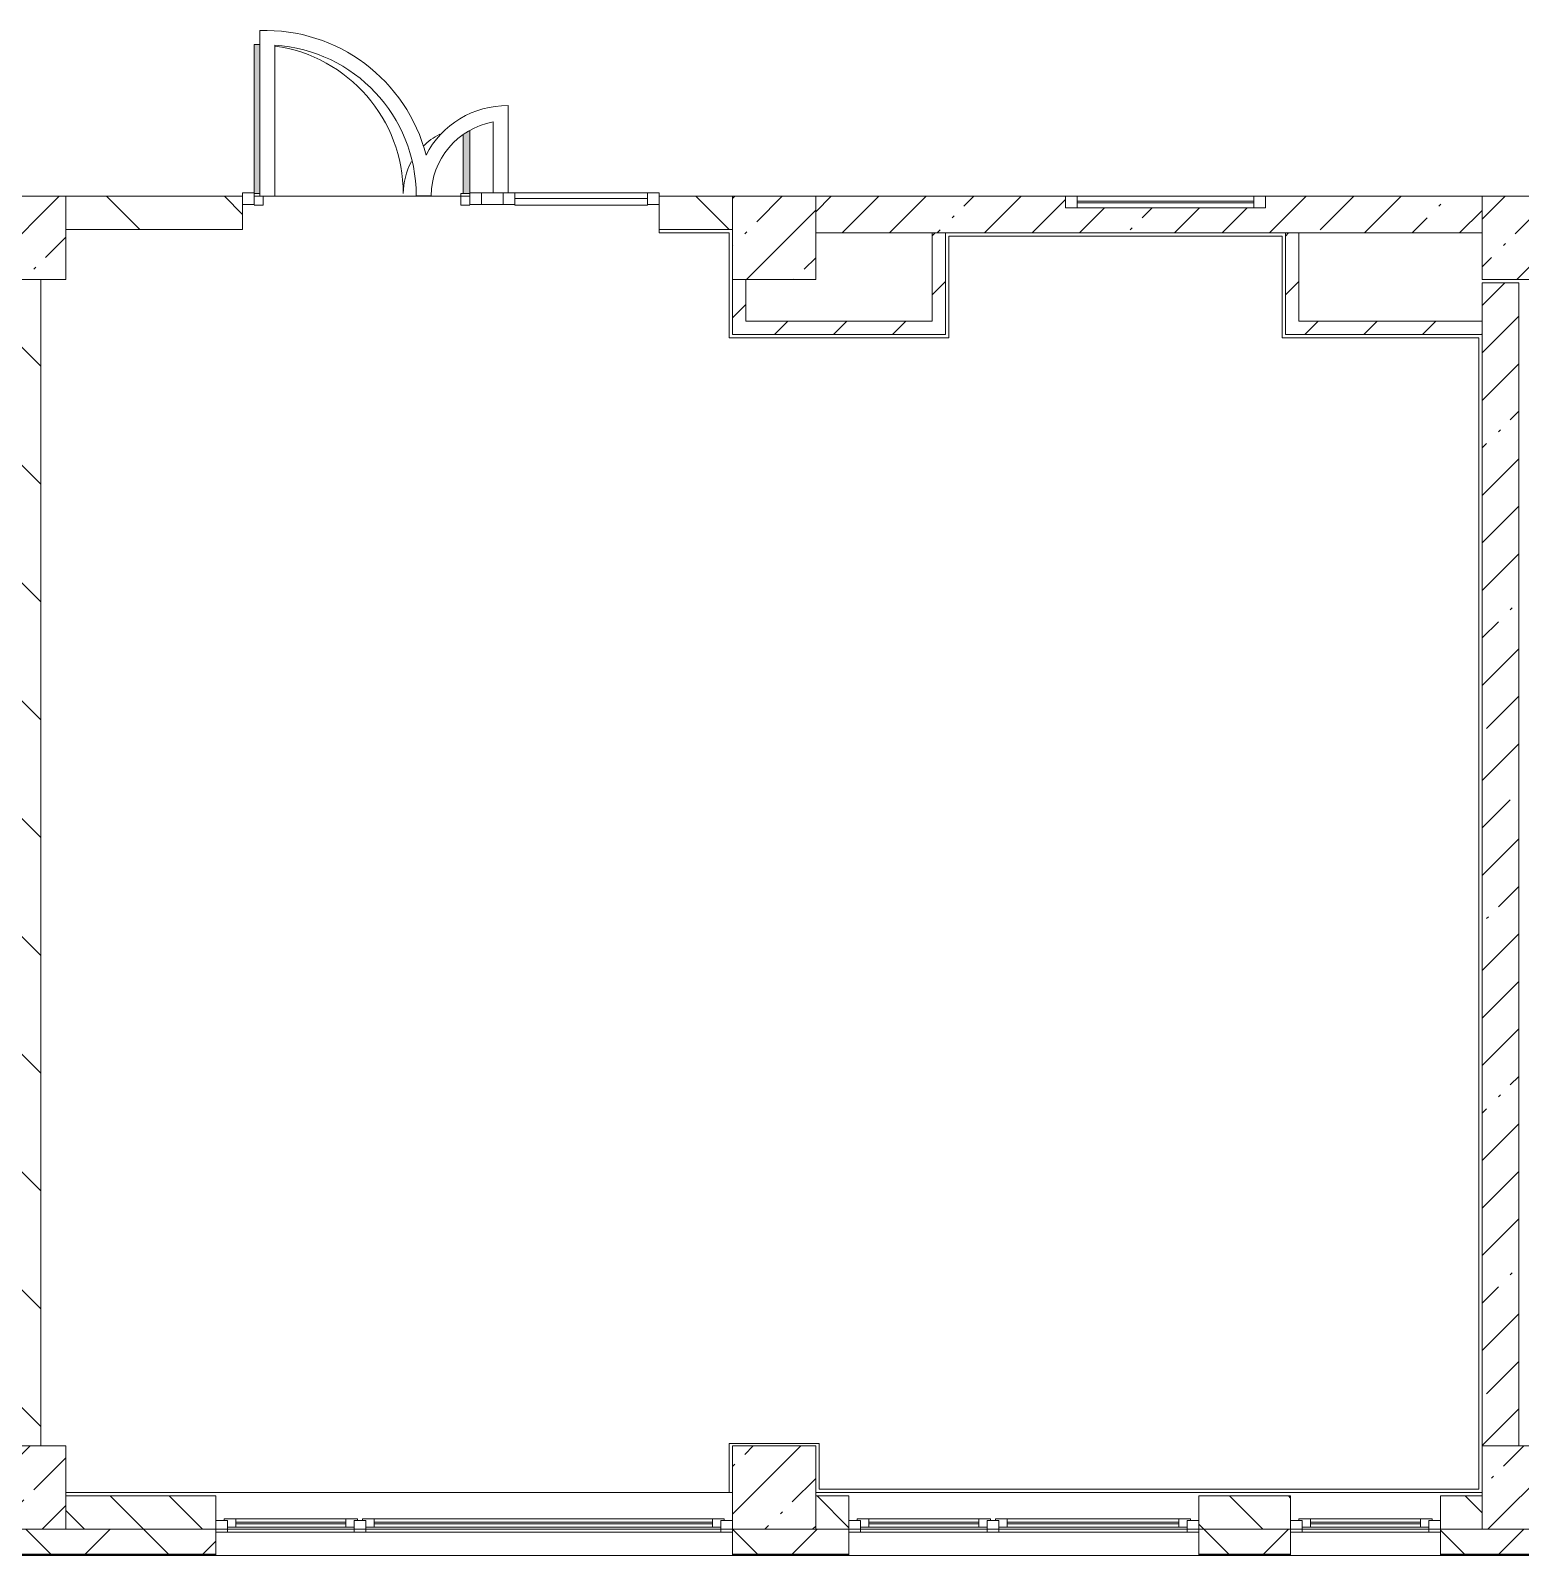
# Model space of a CAD drawing. Header units: millimetres. Extents: x -5426 to 189269, y -8553 to 29000.
# Drawn here: x 118957 to 127899, y -258 to 8895 of the extents above; entities that cross this region are included whole.
import ezdxf

# ---------------------------------------------------------------- set-up
doc = ezdxf.new("R2010")
doc.units = ezdxf.units.MM
for name, color, linetype, lineweight, true_color in [('A-DETL-GENF-5', 7, 'Continuous', 5, 0xaaaaaa), ('A-DOOR-2', 7, 'Continuous', 5, 0xaaaaaa), ('A-DOOR-3', 7, 'Continuous', 5, 0xe2e2e2), ('A-FLOR-2', 7, 'Continuous', 5, 0xaaaaaa)]:
    doc.layers.add(name, color=color, linetype=linetype, lineweight=lineweight, true_color=true_color)
for name, color, linetype, lineweight in [('A-GLAZ-2', 7, 'Continuous', 5), ('A-GLAZ-CURT-2', 7, 'Continuous', 5), ('A-GLAZ-CWMG-2', 7, 'Continuous', 5), ('A-WALL', 7, 'Continuous', 9), ('A-WALL-5', 7, 'Continuous', 5), ('I-WALL-20', 7, 'Continuous', 5), ('S-COLS-2', 7, 'Continuous', 5)]:
    doc.layers.add(name, color=color, linetype=linetype, lineweight=lineweight)
pattern_1 = [(45, (62258.82366103918, 0), (-285.1231318439457, 285.1231318439457), []), (45, (62543.94666103918, 0), (-285.1231318439457, 285.1231318439457), [504.031, -100.806, 16.764, -84.042])]
pattern_2 = [(135, (62258.82366103918, 0), (-353.5533905932738, -353.5533905932737), [])]
pattern_3 = [(45, (62258.82366103918, 0), (-176.7766952966369, 176.7766952966369), [])]

# ---------------------------------------------------------------- blocks, each defined once
blk = doc.blocks.new('BSC_Колонна _Прямоугольная - 500х500-V66-3_4_1_птичка')
at = {"layer": 'S-COLS-2'}
h = blk.add_hatch(dxfattribs=at)
h.set_pattern_fill('FP_49', color=256, style=0, pattern_type=2)
h.set_pattern_definition([(45, (-61160, -7650), (-285.1231318439457, 285.1231318439457), []), (45, (-60874.877, -7650), (-285.1231318439457, 285.1231318439457), [504.031, -100.806, 16.764, -84.042])])
h.paths.add_polyline_path([(-249.9999999999258, -250.0000000000125), (250.0000000000645, -249.9999999999778), (250.0000000000645, 250.0000000000125), (-249.9999999999258, 250.0000000000125)])
for p, q in [((250.0000000000001, 250), (-250.0000000000001, 249.9999999999993)), ((-250.0000000000001, 249.9999999999993), (-249.9999999999954, -249.9999999999999)), ((249.9999999999998, -249.999999999992), (250.0000000000001, 250)), ((-249.9999999999954, -249.9999999999999), (249.9999999999998, -249.999999999992))]:
    blk.add_line(p, q, dxfattribs=at)
blk = doc.blocks.new('BSC_Колонна _Прямоугольная - 500х500-V73-3_4_1_птичка')
at = {"layer": 'S-COLS-2'}
h = blk.add_hatch(dxfattribs=at)
h.set_pattern_fill('FP_56', color=256, style=0, pattern_type=2)
h.set_pattern_definition([(45, (-61160, -150), (-285.1231318439457, 285.1231318439457), []), (45, (-60874.877, -150), (-285.1231318439457, 285.1231318439457), [504.031, -100.806, 16.764, -84.042])])
h.paths.add_polyline_path([(-249.9999999999258, -250.0000000000125), (250.0000000000645, -249.9999999999778), (250.0000000000645, 250.0000000000125), (-249.9999999999258, 250.0000000000125)])
for p, q in [((250.0000000000001, 250), (-250.0000000000001, 249.9999999999993)), ((-250.0000000000001, 249.9999999999993), (-249.9999999999954, -249.9999999999999)), ((249.9999999999998, -249.999999999992), (250.0000000000001, 250)), ((-249.9999999999954, -249.9999999999999), (249.9999999999998, -249.999999999992))]:
    blk.add_line(p, q, dxfattribs=at)
blk = doc.blocks.new('BSC_Колонна _Прямоугольная - 500х500-V74-3_4_1_птичка')
at = {"layer": 'S-COLS-2'}
h = blk.add_hatch(dxfattribs=at)
h.set_pattern_fill('FP_57', color=256, style=0, pattern_type=2)
h.set_pattern_definition([(45, (-65660, -150), (-285.1231318439457, 285.1231318439457), []), (45, (-65374.877, -150), (-285.1231318439457, 285.1231318439457), [504.031, -100.806, 16.764, -84.042])])
h.paths.add_polyline_path([(-249.9999999999258, -250.0000000000125), (250.0000000000645, -249.9999999999778), (250.0000000000645, 250.0000000000125), (-249.9999999999258, 250.0000000000125)])
for p, q in [((250.0000000000001, 250), (-250.0000000000001, 249.9999999999993)), ((-250.0000000000001, 249.9999999999993), (-249.9999999999954, -249.9999999999999)), ((249.9999999999998, -249.999999999992), (250.0000000000001, 250)), ((-249.9999999999954, -249.9999999999999), (249.9999999999998, -249.999999999992))]:
    blk.add_line(p, q, dxfattribs=at)
blk = doc.blocks.new('BSC_Колонна _Прямоугольная - 500х500-V77-3_4_1_птичка')
at = {"layer": 'S-COLS-2'}
h = blk.add_hatch(dxfattribs=at)
h.set_pattern_fill('FP_60', color=256, style=0, pattern_type=2)
h.set_pattern_definition([(45, (-65660, -7650), (-285.1231318439457, 285.1231318439457), []), (45, (-65374.877, -7650), (-285.1231318439457, 285.1231318439457), [504.031, -100.806, 16.764, -84.042])])
h.paths.add_polyline_path([(-249.9999999998912, -249.9999999999778), (250.0000000000991, -249.9999999999432), (250.0000000000991, 22.00000000002965), (220.0000000000886, 22.00000000002965), (220.0000000000886, 30.00000000002783), (250.0000000000991, 30.00000000002783), (250.0000000000991, 250.0000000000471), (-249.9999999998912, 250.0000000000471), (-249.9999999998912, 30.00000000002783)])
for p, q in [((219.9999999999848, 249.9999999999999), (-250.0000000000001, 249.9999999999993)), ((-250.0000000000001, 249.9999999999993), (-249.9999999999954, -249.9999999999999)), ((249.9999999999998, -249.999999999992), (249.9999999999999, 21.99999999998095)), ((-249.9999999999954, -249.9999999999999), (249.9999999999998, -249.999999999992))]:
    blk.add_line(p, q, dxfattribs=at)
blk = doc.blocks.new('BSC_Колонна _Прямоугольная - 500х500-V85-3_4_1_птичка')
at = {"layer": 'S-COLS-2'}
h = blk.add_hatch(dxfattribs=at)
h.set_pattern_fill('FP_75', color=256, style=0, pattern_type=2)
h.set_pattern_definition([(45, (-56660, -150), (-285.1231318439457, 285.1231318439457), []), (45, (-56374.877, -150), (-285.1231318439457, 285.1231318439457), [504.031, -100.806, 16.764, -84.042])])
h.paths.add_polyline_path([(-249.9999999999085, -249.9999999999778), (250.0000000000818, -249.9999999999085), (250.0000000000818, 250.0000000000471), (-249.9999999999085, 250.0000000000471), (-249.9999999999085, 80.48647143909265)])
for p, q in [((250.0000000000001, 250), (-250.0000000000001, 249.9999999999993)), ((-250.0000000000001, 249.9999999999993), (-249.9999999999954, -249.9999999999999)), ((249.9999999999998, -249.999999999992), (250.0000000000001, 250)), ((-249.9999999999954, -249.9999999999999), (249.9999999999998, -249.999999999992))]:
    blk.add_line(p, q, dxfattribs=at)
blk = doc.blocks.new('BSC_Колонна _Прямоугольная - 500х500-V86-3_4_1_птичка')
at = {"layer": 'S-COLS-2'}
h = blk.add_hatch(dxfattribs=at)
h.set_pattern_fill('FP_76', color=256, style=0, pattern_type=2)
h.set_pattern_definition([(45, (-56660, -7650), (-285.1231318439457, 285.1231318439457), []), (45, (-56374.877, -7650), (-285.1231318439457, 285.1231318439457), [504.031, -100.806, 16.764, -84.042])])
h.paths.add_polyline_path([(-249.9999999999085, -249.9999999999778), (250.0000000000818, -249.9999999999085), (250.0000000000818, 250.0000000000818), (-249.9999999999085, 250.0000000000818)])
for p, q in [((250.0000000000001, 250), (-250.0000000000001, 249.9999999999993)), ((-250.0000000000001, 249.9999999999993), (-249.9999999999954, -249.9999999999999)), ((249.9999999999998, -249.999999999992), (250.0000000000001, 250)), ((-249.9999999999954, -249.9999999999999), (249.9999999999998, -249.999999999992))]:
    blk.add_line(p, q, dxfattribs=at)
blk = doc.blocks.new('120_Окно_СКБ_2Ст - 120_Окно_СКБ_2Ст 3100х2500 _мал_створка слева_ 2-22446355-3_4_1_птичка')
at = {"layer": 'A-GLAZ-2'}
for p, q in [((-1550.000000000005, -126.9999999999662), (-1550.000000000005, -56.99999999995605)), ((-1550.000000000005, -56.99999999995605), (-1479.999999999972, -56.99999999995618)), ((1549.999999999991, -56.99999999996092), (-1550.000000000006, -56.99999999995591)), ((-1479.999999999972, -56.99999999995618), (-1479.999999999972, -126.9999999999663)), ((650.0000000000198, -86.99999999997189), (-1479.999999999978, -86.99999999996503)), ((-1479.999999999978, -86.99999999996503), (-1479.999999999979, -126.9999999999675)), ((-1429.999999999976, -136.9999999999591), (-1429.999999999973, -86.9999999999651)), ((600.0000000000285, -136.9999999999746), (600.0000000000284, -86.99999999997173)), ((650.0000000000249, -126.9999999999697), (650.0000000000249, -56.99999999995956)), ((650.0000000000249, -56.99999999995956), (720.0000000000246, -56.9999999999597)), ((650.0000000000196, -126.9999999999744), (650.0000000000198, -86.99999999997189)), ((720.0000000000246, -56.9999999999597), (720.0000000000246, -126.9999999999698)), ((1480.000000000027, -86.99999999997233), (720.000000000027, -86.9999999999699)), ((720.000000000027, -86.9999999999699), (720.0000000000267, -126.9999999999724)), ((770.0000000000308, -136.9999999999731), (770.0000000000314, -86.99999999997003)), ((1430.000000000035, -136.9999999999752), (1430.000000000035, -86.99999999997216)), ((1480.00000000004, -126.9999999999711), (1480.00000000004, -56.99999999996092)), ((1480.00000000004, -56.99999999996092), (1549.999999999991, -56.99999999996106)), ((1480.000000000026, -126.9999999999748), (1480.000000000027, -86.99999999997233)), ((1549.999999999991, -56.99999999996106), (1549.999999999991, -126.9999999999712)), ((-1479.999999999972, -126.9999999999663), (-1550.000000000005, -126.9999999999662)), ((-1549.999963410358, -126.999999999966), (-1499.999999999982, -126.9999999999661)), ((-1479.999999999979, -126.9999999999675), (-1499.999999999976, -126.9999999999675)), ((-1499.999999999976, -126.9999999999675), (-1499.999999999976, -136.999999999968)), ((-1499.999999999976, -136.999999999968), (670.0000000000283, -136.999999999975)), ((670.0000000000284, -136.9999999999753), (-1499.999999999976, -136.9999999999579)), ((-1429.999999999974, -106.9999999999631), (600.0000000000288, -106.9999999999696)), ((600.0000000000288, -116.9999999999696), (-1429.999999999975, -116.999999999963)), ((720.0000000000246, -126.9999999999698), (650.0000000000249, -126.9999999999697)), ((670.0000000000283, -126.9999999999745), (650.0000000000196, -126.9999999999744)), ((670.0000000000307, -126.9999999999696), (700.0000000000241, -126.9999999999697)), ((670.0000000000283, -136.999999999975), (670.0000000000283, -126.9999999999745)), ((720.0000000000267, -126.9999999999724), (700.0000000000305, -126.9999999999723)), ((700.0000000000305, -126.9999999999723), (700.0000000000305, -136.9999999999729)), ((700.0000000000305, -136.9999999999729), (1500.000000000035, -136.9999999999754)), ((1500.000000000035, -136.9999999999754), (700.0000000000304, -136.9999999999729)), ((770.0000000000313, -106.9999999999679), (1430.000000000035, -106.99999999997)), ((1430.000000000035, -116.9999999999699), (770.0000000000313, -116.9999999999678)), ((1549.999999999991, -126.9999999999712), (1480.00000000004, -126.9999999999711)), ((1500.000000000035, -126.9999999999749), (1480.000000000026, -126.9999999999748)), ((1500.000000000031, -126.9999999999709), (1549.999999999991, -126.999999999971)), ((1500.000000000035, -136.9999999999754), (1500.000000000035, -126.9999999999749))]:
    blk.add_line(p, q, dxfattribs=at)
blk = doc.blocks.new('120_Окно_СКБ_1Ст - 120_Окно_СКБ_1Ст 900х2500_h_-V92-3_4_1_птичка')
at = {"layer": 'A-GLAZ-2'}
for p, q in [((-450.0000000000072, -126.9999999999679), (-450.0000000000072, -56.9999999999578)), ((-450.0000000000072, -56.9999999999578), (-379.9999999999655, -56.99999999995794)), ((449.999999999992, -56.99999999995914), (-450.0000000000076, -56.99999999995769)), ((-379.9999999999655, -56.99999999995794), (-379.9999999999655, -126.9999999999681)), ((379.999999999989, -86.99999999996878), (-380.0000000000107, -86.99999999996635)), ((-380.0000000000107, -86.99999999996635), (-380.0000000000108, -126.9999999999688)), ((-330.0000000000068, -136.9999999999696), (-330.0000000000063, -86.9999999999665)), ((329.9999999999974, -136.9999999999717), (329.9999999999976, -86.99999999996864)), ((380.000000000048, -126.9999999999693), (380.000000000048, -56.99999999995916)), ((380.000000000048, -56.99999999995916), (449.9999999999924, -56.99999999995929)), ((379.9999999999889, -126.9999999999713), (379.999999999989, -86.99999999996878)), ((449.9999999999924, -56.99999999995929), (449.9999999999924, -126.9999999999694)), ((-379.9999999999655, -126.9999999999681), (-450.0000000000072, -126.9999999999679)), ((-450.0000000000076, -126.9999999999679), (-400.000000000004, -126.999999999968)), ((-380.0000000000108, -126.9999999999688), (-400.000000000007, -126.9999999999688)), ((-400.000000000007, -126.9999999999688), (-400.000000000007, -136.9999999999693)), ((-400.000000000007, -136.9999999999693), (399.999999999997, -136.9999999999719)), ((399.999999999997, -136.9999999999719), (-400.000000000007, -136.9999999999693)), ((-330.0000000000065, -106.9999999999643), (329.9999999999974, -106.9999999999664)), ((329.9999999999974, -116.9999999999664), (-330.0000000000065, -116.9999999999643)), ((449.9999999999924, -126.9999999999694), (380.000000000048, -126.9999999999693)), ((399.999999999997, -126.9999999999714), (379.9999999999889, -126.9999999999713)), ((400.0000000000097, -126.9999999999692), (449.999999999992, -126.9999999999693)), ((399.999999999997, -136.9999999999719), (399.999999999997, -126.9999999999714))]:
    blk.add_line(p, q, dxfattribs=at)
blk = doc.blocks.new('120_Окно_СКБ_2Ст - 120_Окно_СКБ_2Ст 2100х2400 _мал створка справа_-V93-3_4_1_птичка')
at = {"layer": 'A-GLAZ-2'}
for p, q in [((-1050.000000000006, -126.999999999967), (-1050.000000000006, -56.99999999995686)), ((-1050.000000000006, -56.99999999995686), (-979.999999999972, -56.99999999995699)), ((1049.999999999991, -56.9999999999601), (-1050.000000000006, -56.99999999995672)), ((-979.999999999972, -56.99999999995699), (-979.999999999972, -126.9999999999671)), ((150.0000000000198, -86.99999999996864), (-979.9999999999795, -86.999999999965)), ((-979.9999999999795, -86.999999999965), (-979.9999999999797, -126.9999999999675)), ((-929.9999999999758, -136.9999999999682), (-929.9999999999752, -86.99999999996517)), ((100.0000000000283, -136.9999999999715), (100.0000000000284, -86.99999999996848)), ((150.0000000000245, -126.999999999969), (150.0000000000245, -56.99999999995882)), ((150.0000000000245, -56.99999999995882), (220.0000000000244, -56.99999999995889)), ((150.0000000000196, -126.9999999999712), (150.0000000000198, -86.99999999996864)), ((220.0000000000244, -56.99999999995889), (220.0000000000244, -126.999999999969)), ((980.0000000000263, -86.99999999997071), (220.0000000000266, -86.99999999996828)), ((220.0000000000266, -86.99999999996828), (220.0000000000265, -126.9999999999708)), ((270.0000000000305, -136.9999999999715), (270.000000000031, -86.99999999996842)), ((930.0000000000348, -136.9999999999736), (930.0000000000349, -86.99999999997056)), ((980.0000000000405, -126.9999999999702), (980.0000000000405, -56.9999999999601)), ((980.0000000000405, -56.9999999999601), (1049.999999999992, -56.99999999996024)), ((980.0000000000261, -126.9999999999732), (980.0000000000263, -86.99999999997071)), ((1049.999999999992, -56.99999999996024), (1049.999999999992, -126.9999999999704)), ((-979.999999999972, -126.9999999999671), (-1050.000000000006, -126.999999999967)), ((-1050.000000000006, -126.9999999999668), (-999.9999999999818, -126.9999999999669)), ((-979.9999999999797, -126.9999999999675), (-999.9999999999761, -126.9999999999674)), ((-999.9999999999761, -126.9999999999674), (-999.9999999999762, -136.9999999999679)), ((-999.9999999999761, -136.9999999999679), (170.0000000000281, -136.9999999999717)), ((170.0000000000281, -136.9999999999718), (-999.9999999999761, -136.999999999968)), ((-929.9999999999753, -106.999999999963), (100.0000000000284, -106.9999999999663)), ((100.0000000000283, -116.9999999999663), (-929.9999999999757, -116.9999999999629)), ((220.0000000000244, -126.999999999969), (150.0000000000245, -126.999999999969)), ((170.0000000000281, -126.9999999999712), (150.0000000000196, -126.9999999999712)), ((170.0000000000112, -126.9999999999688), (197.8826545295292, -126.9999999999688)), ((170.0000000000281, -136.9999999999717), (170.0000000000281, -126.9999999999712)), ((220.0000000000265, -126.9999999999708), (200.0000000000303, -126.9999999999707)), ((200.0000000000303, -126.9999999999707), (200.0000000000302, -136.9999999999712)), ((200.0000000000302, -136.9999999999712), (1000.000000000034, -136.9999999999738)), ((1000.000000000034, -136.9999999999738), (200.0000000000302, -136.9999999999712)), ((270.0000000000308, -106.9999999999662), (930.0000000000348, -106.9999999999684)), ((930.0000000000348, -116.9999999999683), (270.0000000000308, -116.9999999999662)), ((1049.999999999992, -126.9999999999704), (980.0000000000405, -126.9999999999702)), ((1000.000000000034, -126.9999999999733), (980.0000000000261, -126.9999999999732)), ((1000.000000000031, -126.9999999999701), (1049.999999999991, -126.9999999999702)), ((1000.000000000034, -136.9999999999738), (1000.000000000034, -126.9999999999733))]:
    blk.add_line(p, q, dxfattribs=at)
blk = doc.blocks.new('Прямоугольный импост - 50 x 70 мм-V201-3_4_1_птичка')
at = {"layer": 'A-GLAZ-CWMG-2'}
for p, q in [((-70.0000000000014, 34.99999999999962), (0, 34.99999999999962)), ((-70.0000000000014, -34.99999999999962), (-70.0000000000014, 34.99999999999962)), ((0, 34.99999999999962), (0, -34.99999999999962)), ((0, -34.99999999999962), (-70.0000000000014, -34.99999999999962))]:
    blk.add_line(p, q, dxfattribs=at)
blk = doc.blocks.new('Дверь_Витражная_остекление_ - ДВН_ДАО_Главный вход_1200 в свету-V210-3_4_1_птичка')
at = {"layer": 'A-DOOR-3'}
for points in [[(-647.4999999999308, 30.00000000002783), (-613.4883955159928, 35.00000000007867), (-613.4883955160102, 925.000000000015), (-647.499999999948, 921.0285123780754), (-647.4999999999308, 35.00000000007867)], [(607.5000000000612, 30.00000000002783), (647.5000000000521, 35.00000000004402), (647.5000000000347, 409.7514896865595), (607.5000000000438, 377.6535876247062), (607.5000000000612, 35.00000000004402)]]:
    blk.add_hatch(color=256, dxfattribs=at).paths.add_polyline_path(points)
at = {"layer": 'A-DETL-GENF-5'}
for p, q in [((-613.4883955160574, 924.9999999999727), (-647.4999999999917, 924.9999999999728)), ((-647.4999999999917, 924.9999999999728), (-647.4999999999932, 35.0000000000493)), ((607.4999999999853, 384.3286466732119), (607.499999999986, 29.99999999999379)), ((647.499999999986, 35.00000000000707), (647.4999999999853, 409.75148968656)), ((-647.4999999999932, 29.99999999999403), (-613.4883955160589, 29.99999999999397)), ((-613.488395516057, 29.99999999999399), (-647.499999999993, 29.99999999999397)), ((-592.499999999993, -40.000000000006), (-592.499999999993, 14.27663262148896)), ((592.499999999986, -40.00000000000602), (592.499999999986, 29.99999999999399)), ((592.499999999986, 29.99999999999398), (647.499999999986, 29.99999999999398)), ((607.499999999986, 29.99999999999376), (647.499999999986, 29.99999999999384)), ((-647.499999999993, -40.00000000000602), (-592.4999999999928, -40.000000000006)), ((647.499999999986, -40.00000000000602), (592.499999999986, -40.00000000000602))]:
    blk.add_line(p, q, dxfattribs=at)
at = {"layer": 'A-DOOR-2'}
for p, q in [((-647.4999999999898, 924.9999999999732), (-647.499999999993, 35.00000000004943)), ((647.4999999999848, 409.7514896865604), (647.499999999986, 35.00000000000713))]:
    blk.add_line(p, q, dxfattribs=at)
for centre, radius, start, end in [((-647.4999999999931, 29.99999999999402), 894.9999999999797, 87.78642507887226, 89.99999999999984), ((-647.4999999999931, 29.99999999999402), 894.9999999999791, 359.9999999999996, 81.92896125367552), ((647.4999999999861, 29.99999999999401), 400.0000000000005, 116.9008614703719, 134.5716358946997), ((647.4999999999861, 29.99999999999401), 400.0000000000003, 151.2391021069046, 179.9999999999997)]:
    blk.add_arc(centre, radius, start, end, dxfattribs=at)
blk = doc.blocks.new('Системная панель - Стемалит - 40мм-V203-3_4_1_птичка')
at = {"layer": 'A-GLAZ-CURT-2'}
for p, q in [((65.00000000000254, 34.99999999999962), (-65.00000000000254, 34.99999999999962)), ((-65.00000000000254, 34.99999999999962), (-65.00000000000254, -34.99999999999962)), ((65.00000000000254, -34.99999999999962), (65.00000000000254, 34.99999999999962)), ((-65.00000000000254, -34.99999999999962), (65.00000000000254, -34.99999999999962))]:
    blk.add_line(p, q, dxfattribs=at)
blk = doc.blocks.new('Прямоугольный импост - 50 x 70 мм-V204-3_4_1_птичка')
at = {"layer": 'A-GLAZ-CWMG-2'}
for p, q in [((-35.0000000000007, 34.99999999999962), (35.0000000000007, 34.99999999999962)), ((-35.0000000000007, -34.99999999999962), (-35.0000000000007, 34.99999999999962)), ((35.0000000000007, 34.99999999999962), (35.0000000000007, -34.99999999999962)), ((35.0000000000007, -34.99999999999962), (-35.0000000000007, -34.99999999999962))]:
    blk.add_line(p, q, dxfattribs=at)
blk = doc.blocks.new('Прямоугольный импост - 50 x 70 мм-V205-3_4_1_птичка')
at = {"layer": 'A-GLAZ-CWMG-2'}
for p, q in [((0, 34.99999999999962), (-70.0000000000014, 34.99999999999962)), ((-70.0000000000014, 34.99999999999962), (-70.0000000000014, -34.99999999999962)), ((0, -34.99999999999962), (0, 34.99999999999962)), ((-70.0000000000014, -34.99999999999962), (0, -34.99999999999962))]:
    blk.add_line(p, q, dxfattribs=at)
blk = doc.blocks.new('Системная панель - Стекло - 40мм-V211-3_4_1_птичка')
at = {"layer": 'A-GLAZ-CURT-2'}
h = blk.add_hatch(dxfattribs=at)
h.set_pattern_fill('FP_151', color=256, style=0, pattern_type=2)
h.set_pattern_definition([(45, (-60502.5, -7385.723000000001), (-1414.213562373095, 1414.213562373095), [1000, -3000]), (45, (-61502.5, -7885.723000000001), (-1414.213562373095, 1414.213562373095), [3000, -1000]), (45, (-59502.5, -8385.723), (-1414.213562373095, 1414.213562373095), [1000, -3000])])
h.paths.add_polyline_path([(397.5000000000742, -39.99999999995625), (397.5000000000742, 6.930349627509713e-11), (-397.4999999999183, 3.465174813754857e-11), (-397.4999999999183, -39.99999999995625), (-336.9946598313539, -39.99999999995625)])
for p, q in [((397.5000000000049, 0), (-397.5000000000049, 0)), ((-397.5000000000049, 0), (-397.5000000000049, -39.99999999999957)), ((397.5000000000049, -39.99999999999957), (397.5000000000049, 0)), ((-397.5000000000049, -39.99999999999957), (397.5000000000049, -39.99999999999957))]:
    blk.add_line(p, q, dxfattribs=at)
blk = doc.blocks.new('Прямоугольный импост - 50 x 70 мм-V207-3_4_1_птичка')
at = {"layer": 'A-GLAZ-CWMG-2'}
for p, q in [((-35.0000000000007, 34.99999999999962), (35.0000000000007, 34.99999999999962)), ((-35.0000000000007, -34.99999999999962), (-35.0000000000007, 34.99999999999962)), ((35.0000000000007, 34.99999999999962), (35.0000000000007, -34.99999999999962)), ((35.0000000000007, -34.99999999999962), (-35.0000000000007, -34.99999999999962))]:
    blk.add_line(p, q, dxfattribs=at)
blk = doc.blocks.new('Прямоугольный импост - 50 x 70 мм-V208-3_4_1_птичка')
at = {"layer": 'A-GLAZ-CWMG-2'}
blk.add_line((42059.99998117722, 7920.00000533465), (41264.99998117721, 7920.000005334658), dxfattribs=at)
blk = doc.blocks.new('120_Окно_СКБ_1Ст - 120_Окно_СКБ_1Ст 400х1200 EI30-V214-3_4_1_птичка')
at = {"layer": 'A-GLAZ-2'}
for p, q in [((-600.0000000000073, 40.00000000095767), (-600.0000000000073, 110.0000000009678)), ((-600.0000000000073, 110.0000000009678), (-529.9999999999654, 110.0000000009677)), ((599.9999999999919, 110.000000000966), (-600.0000000000076, 110.0000000009679)), ((-529.9999999999654, 110.0000000009677), (-529.9999999999654, 40.00000000095757)), ((530.0000000000479, 40.00000000095588), (530.0000000000479, 110.000000000966)), ((530.0000000000479, 110.000000000966), (599.9999999999923, 110.0000000009659)), ((599.9999999999923, 110.0000000009659), (599.9999999999923, 40.00000000095577)), ((-529.9999999999654, 40.00000000095757), (-600.0000000000073, 40.00000000095767)), ((-600.0000000000076, 40.00000000095777), (599.9999999999919, 40.00000000095583)), ((529.9999999999892, 80.00000000095692), (-530.0000000000099, 80.00000000096034)), ((529.9999999999892, 70.00000000095696), (-530.0000000000099, 70.00000000096038)), ((599.9999999999923, 40.00000000095577), (530.0000000000479, 40.00000000095588))]:
    blk.add_line(p, q, dxfattribs=at)

msp = doc.modelspace()

# ---------------------------------------------------------------- hatches: boundary and pattern name
at = {"layer": 'A-WALL-5'}
h = msp.add_hatch(dxfattribs=at)
h.set_pattern_fill('FP_68', color=256, style=0, pattern_type=2)
h.set_pattern_definition([(135, (62258.82366103918, 0), (-176.7766952966369, -176.7766952966369), [])])
h.paths.add_polyline_path([(127517.5530661682, -100.0000000018138), (127668.8236422165, -100.0000000018138), (127668.8236422165, 99.99999999817537), (127418.8236430438, 99.99999999817537), (127418.8236430438, -100.0000000018138)])
h.paths.add_polyline_path([(117263.3089125657, -100.0000000018138), (117768.8236898678, -100.0000000018138), (117768.8236898678, 99.99999999821003), (117018.8236898678, 99.99999999821003), (117018.8236898678, -100.0000000018138)])
h.paths.add_polyline_path([(119168.8236422164, -100.0000000018138), (120068.8236788061, -100.0000000018138), (120068.8236788061, 99.99999999821003), (119168.8236422164, 99.99999999821003), (119168.8236422164, -52.16707153340922)])
h.paths.add_polyline_path([(126518.8236430438, -100.0000000018138), (126518.8236430438, 99.99999999817537), (125968.8236788061, 99.99999999821003), (125968.8236788061, -100.0000000018138)])
h.paths.add_polyline_path([(123668.8236422165, -100.0000000018138), (123868.8236788062, -100.0000000018138), (123868.8236788062, 99.99999999821003), (123668.8236422165, 99.99999999821003), (123668.8236422165, 42.85713240117602)])
h.paths.add_polyline_path([(106076.8607449992, -100.0000000017445), (106568.8236574304, -100.0000000017445), (106568.8236574304, 99.99999999824468), (105668.8236422164, 99.99999999824468), (105668.8236422164, -100.0000000017445)])
h.paths.add_polyline_path([(110418.8236764935, -100.0000000017445), (110418.8236764935, 99.99999999824468), (110168.823639548, 99.99999999824468), (110168.823639548, -100.0000000017445)])
h.paths.add_polyline_path([(113268.8236788062, -100.0000000017445), (113268.8236788063, 99.99999999821003), (112518.8236764935, 99.99999999824468), (112518.8236764935, -100.0000000017445)])
h.paths.add_polyline_path([(104918.8236422165, -100.0000000017445), (105168.8236422164, -100.0000000017445), (105168.8236422164, 99.99999999824468), (104918.8236422165, 99.99999999824468)])
h.paths.add_polyline_path([(114668.8236422164, -100.0000000017445), (114918.8236898678, -100.0000000017445), (114918.8236898678, 99.99999999821003), (114668.8236422164, 99.99999999821003), (114668.8236422164, 33.33332160776327)])
h.paths.add_polyline_path([(104018.8236422165, -100.0000000017445), (104018.8236422165, 99.99999999824468), (103398.8235525422, 99.99999999824468), (103398.8235525422, -100.0000000017099)])
h.paths.add_polyline_path([(100798.8235574061, -100.0000000017099), (100798.8235574061, 99.99999999824468), (100748.8236399038, 99.99999999824468), (100748.8236399038, -100.0000000017099)])
h = msp.add_hatch(dxfattribs=at)
h.set_pattern_fill('FP_70', color=256, style=0, pattern_type=2)
h.set_pattern_definition([(45, (62258.82366103918, 0), (-353.5533905932738, 353.5533905932738), []), (135, (62258.82366103918, 0), (-353.5533905932738, -353.5533905932737), [])])
h.paths.add_polyline_path([(132918.8236467238, -250.000000001849), (132918.8236467238, -100.0000000018485), (129318.8237127624, -100.0000000018485), (129318.8237127624, -250.0000000018144), (132178.5731359876, -250.000000001849)])
h.paths.add_polyline_path([(137958.8236540169, -250.000000001849), (137958.8236540169, -100.0000000018485), (133818.8236467238, -100.0000000018485), (133818.8236467238, -250.000000001849), (137771.7972197708, -250.000000001849)])
h.paths.add_polyline_path([(119168.8236422164, -250.0000000018144), (120068.8236788062, -250.0000000018144), (120068.8236788061, -100.0000000018138), (118885.9133059758, -100.0000000018138), (118885.9133059758, -250.0000000018144), (119127.7169404934, -250.0000000018144)])
h.paths.add_polyline_path([(123668.8236422165, -250.0000000018144), (123868.8236788061, -250.0000000018144), (123868.8236788062, -100.0000000018138), (123168.8236788061, -100.0000000018138), (123168.8236788061, -250.0000000018144)])
h.paths.add_polyline_path([(125968.8236788061, -250.0000000018144), (126518.8236430438, -250.0000000018144), (126518.8236430438, -100.0000000018138), (125968.8236788061, -100.0000000018138)])
h.paths.add_polyline_path([(128168.8237059425, -250.0000000018144), (128418.8237127624, -250.0000000018144), (128418.8237127624, -100.0000000018485), (127418.8236430438, -100.0000000018485), (127418.8236430438, -250.0000000018144), (127668.8237059425, -250.0000000018144)])
at = {"layer": 'I-WALL-20'}
h = msp.add_hatch(dxfattribs=at)
h.set_pattern_fill('FP_69', color=256, style=0, pattern_type=2)
h.set_pattern_definition(pattern_2)
h.paths.add_polyline_path([(122856.5329963489, 7700.000005334618), (123168.8236422165, 7700.000005334618), (123168.8236422165, 7900.000005334608), (122728.8236422164, 7900.000005334608), (122728.8236422164, 7700.000005334618)])
h.paths.add_polyline_path([(119168.8236422164, 7700.000005334618), (120228.8236422164, 7700.000005334618), (120228.8236422164, 7900.000005334608), (119168.8236422164, 7900.000005334608)])
h = msp.add_hatch(dxfattribs=at)
h.set_pattern_fill('FP_66', color=256, style=0, pattern_type=2)
h.set_pattern_definition(pattern_1)
h.paths.add_polyline_path([(124448.8236422165, 7680.000005334588), (127668.8236422165, 7680.000005334588), (127668.8236422165, 7900.000005334573), (126368.8236422165, 7900.000005334573), (126368.8236422165, 7830.000005335594), (125168.8236422165, 7830.000005335594), (125168.8236422165, 7900.000005334608), (123668.8236422165, 7900.000005334608), (123668.8236422165, 7680.000005334588), (124368.8236422165, 7680.000005334588)])
h = msp.add_hatch(dxfattribs=at)
h.set_pattern_fill('FP_71', color=256, style=0, pattern_type=2)
h.set_pattern_definition(pattern_3)
h.paths.add_polyline_path([(124448.8236422165, 7150.000005334605), (124448.8236422165, 7680.000005334588), (124368.8236422165, 7680.000005334588), (124368.8236422165, 7150.000005334605)])
h = msp.add_hatch(dxfattribs=at)
h.set_pattern_fill('FP_71', color=256, style=0, pattern_type=2)
h.set_pattern_definition(pattern_3)
h.paths.add_polyline_path([(126568.8236422165, 7070.000005334623), (126568.8236422165, 7680.000005334588), (126488.8236422165, 7680.000005334588), (126488.8236422165, 7070.000005334623)])
h = msp.add_hatch(dxfattribs=at)
h.set_pattern_fill('FP_69', color=256, style=0, pattern_type=2)
h.set_pattern_definition(pattern_2)
h.paths.add_polyline_path([(118819.5367623915, 399.9999999982111), (119019.5367623915, 399.9999999982111), (119019.5367623915, 7400.000005334618), (118819.5367623915, 7400.000005334618), (118819.5367623915, 808.9359108060286)])
h = msp.add_hatch(dxfattribs=at)
h.set_pattern_fill('FP_71', color=256, style=0, pattern_type=2)
h.set_pattern_definition(pattern_3)
h.paths.add_polyline_path([(123248.8236422165, 7150.000005334605), (123248.8236422165, 7400.000005334583), (123168.8236422165, 7400.000005334583), (123168.8236422165, 7150.000005334605)])
h = msp.add_hatch(dxfattribs=at)
h.set_pattern_fill('FP_66', color=256, style=0, pattern_type=2)
h.set_pattern_definition(pattern_1)
h.paths.add_polyline_path([(127668.8237059425, 399.9999999981765), (127888.8236422165, 399.9999999981765), (127888.8236422165, 7380.000005334622), (127668.8236422165, 7380.000005334622), (127668.8236422165, 808.9359108060286)])
h = msp.add_hatch(dxfattribs=at)
h.set_pattern_fill('FP_71', color=256, style=0, pattern_type=2)
h.set_pattern_definition(pattern_3)
h.paths.add_polyline_path([(124448.8236422165, 7070.000005334623), (124448.8236422165, 7150.000005334605), (123168.8236422165, 7150.000005334605), (123168.8236422165, 7070.000005334623)])
h = msp.add_hatch(dxfattribs=at)
h.set_pattern_fill('FP_71', color=256, style=0, pattern_type=2)
h.set_pattern_definition(pattern_3)
h.paths.add_polyline_path([(127668.8236422165, 7070.000005334623), (127668.8236422165, 7150.000005334605), (126568.8236422165, 7150.000005334605), (126568.8236422165, 7070.000005334623), (126585.3490522044, 7070.000005334623)])

# ---------------------------------------------------------------- linework, layer by layer
at = {"layer": 'A-FLOR-2'}
for p, q in [((120332.8352467003, 8894.430841773992), (120332.8352467003, 7900.000005333667)), ((120422.8352467003, 7900.000005333667), (120422.8352467003, 8806.751885090207)), ((121822.9850841016, 7920.723372712184), (121822.9850841016, 8443.948302813878)), ((121732.9850841016, 8346.441211179137), (121732.9850841016, 7920.723372712186)), ((120332.8352467003, 7900.000005334583), (120298.8236422164, 7900.000005334583)), ((120332.8352467003, 7900.000005333667), (120422.8352467003, 7900.000005333667)), ((121593.8236422164, 7900.000005334578), (120422.8352467003, 7900.000005334582)), ((121271.4760596758, 7903.500005333638), (121361.4985751867, 7903.500005333632)), ((122728.8236422164, 7680.000005334575), (122728.8236422164, 7700.000005334582)), ((123148.8236422164, 7680.000005334574), (122728.8236422164, 7680.000005334575)), ((123148.8236422164, 7050.000005334589), (123148.8236422164, 7680.000005334574)), ((126468.8236422164, 7660.000005334563), (124468.8236422164, 7660.000005334569)), ((124468.8236422164, 7660.000005334569), (124468.8236422164, 7050.000005334585)), ((126468.8236422164, 7050.000005334576), (126468.8236422164, 7660.000005334563)), ((124468.8236422164, 7050.000005334585), (123148.8236422164, 7050.000005334589)), ((127648.8236422164, 7050.000005334571), (126468.8236422164, 7050.000005334576)), ((127648.8236422164, 139.9999999981598), (127648.8236422164, 7050.000005334571)), ((123148.8236422164, 119.9999999981582), (123148.8236422164, 414.9999999981741)), ((123148.8236422164, 414.9999999981741), (123688.8236422164, 414.999999998172)), ((123688.8236422164, 414.999999998172), (123688.8236422164, 139.9999999981717)), ((123688.8236422164, 139.9999999981717), (127648.8236422164, 139.9999999981598))]:
    msp.add_line(p, q, dxfattribs=at)
for centre, radius, start, end in [((120366.4850837968, 7900.00000533368), 994.9999999999839, 14.33828662821188, 91.9380516084497), ((120366.4670356897, 7903.500005333701), 905.0090239860655, 359.9999999999953, 86.42903845195224), ((121815.4850841016, 7900.000005333664), 544.0000003047957, 89.2100515434131, 153.0664816404148), ((121815.4850841016, 7900.000005333664), 454.0000003048022, 100.4698480473862, 179.5582880735706)]:
    msp.add_arc(centre, radius, start, end, dxfattribs=at)
at = {"layer": 'A-WALL'}
for p, q in [((124448.8236422164, 7680.000005334569), (124368.8236422164, 7680.000005334569)), ((126568.8236422164, 7680.000005334563), (126488.8236422164, 7680.000005334563)), ((127668.8236422164, 7070.000005334571), (127668.8236422164, 7150.000005334571)), ((119168.8236422164, -100.0000000018133), (120068.8236788061, -100.0000000018162)), ((123668.8236422164, -100.0000000018279), (123868.8236788061, -100.0000000018285)), ((125968.8236788061, -100.0000000018353), (126518.8236430438, -100.0000000018371)), ((127668.8237059424, -100.000000001851), (127418.8236430438, -100.0000000018502)), ((118668.8236898677, -250.000000001822), (120068.8236788061, -250.0000000018265)), ((118668.8236898677, -253.000000001822), (120068.8236788061, -253.0000000018265)), ((123168.8236788061, -250.0000000018365), (123868.8236788061, -250.0000000018388)), ((123168.8236788061, -253.0000000018366), (123868.8236788061, -253.0000000018388)), ((125968.8236788061, -250.0000000018456), (126518.8236430438, -250.0000000018474)), ((125968.8236788061, -253.0000000018456), (126518.8236430438, -253.0000000018474)), ((127418.8236430438, -250.0000000018503), (128418.8237127623, -250.0000000018535)), ((127418.8236430438, -253.0000000018503), (128418.8237127623, -253.0000000018535))]:
    msp.add_line(p, q, dxfattribs=at)
at = {"layer": 'A-WALL-5'}
for p, q in [((120068.8236788061, 99.99999999818377), (119168.8236422164, 99.99999999818668)), ((120068.8236788061, -258.0000000018265), (120068.8236788061, 99.99999999818377)), ((123868.8236788061, 99.99999999817149), (123668.8236422164, 99.99999999817213)), ((123868.8236788061, -258.0000000018388), (123868.8236788061, 99.99999999817149)), ((126518.8236430438, 99.99999999816292), (125968.8236788061, 99.9999999981647)), ((125968.8236788061, 99.9999999981647), (125968.8236788061, -258.0000000018456)), ((126518.8236430438, -258.0000000018474), (126518.8236430438, 99.99999999816292)), ((127668.8236422164, 99.9999999981592), (127418.8236430438, 99.99999999816)), ((127418.8236430438, 99.99999999816), (127418.8236430438, -258.0000000018503)), ((120068.8236788061, -100.0000000018265), (123168.8236422164, -100.0000000018365)), ((123168.8236788061, -100.0000000018365), (123168.8236788061, -258.0000000018365)), ((123868.8236788061, -100.0000000018388), (125968.8236788061, -100.0000000018455)), ((126518.8236430438, -100.0000000018473), (127418.8236430438, -100.0000000018502)), ((126518.8236430438, -258.0000000018474), (113268.8236788062, -258.0000000018045)), ((126518.8236430438, -258.0000000018474), (138116.8236540168, -258.0000000018845))]:
    msp.add_line(p, q, dxfattribs=at)
at = {"layer": 'I-WALL-20'}
for p, q in [((120228.8236422164, 7900.000005334583), (119168.8236422164, 7900.000005334587)), ((120228.8236422164, 7700.000005334583), (120228.8236422164, 7900.000005334583)), ((123168.8236422164, 7900.000005334573), (122728.8236422164, 7900.000005334575)), ((122728.8236422164, 7900.000005334575), (122728.8236422164, 7700.000005334575)), ((125168.8236422164, 7900.000005334567), (123668.8236422164, 7900.000005334571)), ((127668.8236422164, 7900.000005334558), (126368.8236422164, 7900.000005334562)), ((119168.8236422164, 7700.000005334587), (120228.8236422164, 7700.000005334583)), ((122728.8236422164, 7700.000005334575), (123168.8236422164, 7700.000005334573)), ((123668.8236422164, 7680.000005334571), (124368.8236422164, 7680.000005334569)), ((124368.8236422164, 7680.000005334569), (124368.8236422164, 7150.000005334585)), ((124448.8236422164, 7070.000005334585), (124448.8236422164, 7680.000005334569)), ((124448.8236422164, 7680.000005334568), (126488.8236422164, 7680.000005334563)), ((126488.8236422164, 7680.000005334563), (126488.8236422164, 7070.000005334576)), ((126568.8236422164, 7150.000005334576), (126568.8236422164, 7680.000005334563)), ((126568.8236422164, 7680.000005334563), (127668.8236422164, 7680.000005334558)), ((119019.5367623914, 399.9999999981873), (119019.5367623914, 7400.000005334599)), ((123168.8236422164, 7400.000005334557), (123168.8236422164, 7070.000005334586)), ((123248.8236422164, 7150.000005334586), (123248.8236422164, 7400.000005334557)), ((127668.8236422164, 7380.000005334578), (127668.8236422164, 7150.000005334571)), ((127888.8236422164, 7380.000005334577), (127668.8236422164, 7380.000005334578)), ((127888.8236422164, 399.9999999981746), (127888.8236422164, 7380.000005334577)), ((124368.8236422164, 7150.000005334586), (123248.8236422164, 7150.000005334586)), ((127668.8236422164, 7150.000005334571), (126568.8236422164, 7150.000005334576)), ((123168.8236422164, 7070.000005334586), (124448.8236422164, 7070.000005334585)), ((126488.8236422164, 7070.000005334576), (127668.8236422164, 7070.000005334571)), ((127668.8236422164, 7070.000005334571), (127668.8236422164, 399.9999999981754)), ((119168.8236422164, 119.9999999981867), (123168.8236422164, 119.9999999981737)), ((123668.8236422164, 119.9999999981721), (127668.8236422164, 119.9999999981592))]:
    msp.add_line(p, q, dxfattribs=at)

# ---------------------------------------------------------------- block references
at = {"layer": 'A-DOOR-2'}
msp.add_blockref('Дверь_Витражная_остекление_ - ДВН_ДАО_Главный вход_1200 в свету-V210-3_4_1_птичка', (120946.3236422164, 7885.723372712184), dxfattribs=at)
at = {"layer": 'A-GLAZ-2'}
msp.add_blockref('120_Окно_СКБ_1Ст - 120_Окно_СКБ_1Ст 400х1200 EI30-V214-3_4_1_птичка', (125768.8236422164, 7790.000005334578), dxfattribs=at)
at = {"layer": 'A-GLAZ-2', "rotation": 180}
for name, p in [('120_Окно_СКБ_2Ст - 120_Окно_СКБ_2Ст 3100х2500 _мал_створка слева_ 2-22446355-3_4_1_птичка', (121618.8236788061, -175.0000000018315)), ('120_Окно_СКБ_2Ст - 120_Окно_СКБ_2Ст 2100х2400 _мал створка справа_-V93-3_4_1_птичка', (124918.8236788061, -175.0000000018422)), ('120_Окно_СКБ_1Ст - 120_Окно_СКБ_1Ст 900х2500_h_-V92-3_4_1_птичка', (126968.8236430437, -175.0000000018488))]:
    msp.add_blockref(name, p, dxfattribs=at)
at = {"layer": 'A-GLAZ-CURT-2'}
for name, p in [('Системная панель - Стемалит - 40мм-V203-3_4_1_птичка', (121728.8236422164, 7885.723372712177)), ('Системная панель - Стекло - 40мм-V211-3_4_1_птичка', (122261.3236422164, 7885.723372712171))]:
    msp.add_blockref(name, p, dxfattribs=at)
at = {"layer": 'A-GLAZ-CWMG-2', "rotation": 180}
msp.add_blockref('Прямоугольный импост - 50 x 70 мм-V205-3_4_1_птичка', (120228.8236422164, 7885.723372712192), dxfattribs=at)
at = {"layer": 'A-GLAZ-CWMG-2', "extrusion": (0, 0, -1), "rotation": 180}
for name, p in [('Прямоугольный импост - 50 x 70 мм-V204-3_4_1_птичка', (-121628.8236422164, 7885.723372712177)), ('Прямоугольный импост - 50 x 70 мм-V207-3_4_1_птичка', (-121828.8236422164, 7885.723372712176)), ('Прямоугольный импост - 50 x 70 мм-V201-3_4_1_птичка', (-122728.8236422164, 7885.723372712167))]:
    msp.add_blockref(name, p, dxfattribs=at)
at = {"layer": 'A-GLAZ-CWMG-2'}
msp.add_blockref('Прямоугольный импост - 50 x 70 мм-V208-3_4_1_птичка', (80598.82366103916, 0.7233673775160175), dxfattribs=at)
at = {"layer": 'S-COLS-2'}
for name, p in [('BSC_Колонна _Прямоугольная - 500х500-V86-3_4_1_птичка', (118918.8236422164, 7650.000005334599)), ('BSC_Колонна _Прямоугольная - 500х500-V66-3_4_1_птичка', (123418.8236422164, 7650.000005334586)), ('BSC_Колонна _Прямоугольная - 500х500-V77-3_4_1_птичка', (127918.8236422164, 7650.000005334576)), ('BSC_Колонна _Прямоугольная - 500х500-V85-3_4_1_птичка', (118918.8236422164, 149.9999999981784)), ('BSC_Колонна _Прямоугольная - 500х500-V73-3_4_1_птичка', (123418.8236422164, 149.9999999981628)), ('BSC_Колонна _Прямоугольная - 500х500-V74-3_4_1_птичка', (127918.8237059424, 149.9999999981575))]:
    msp.add_blockref(name, p, dxfattribs=at)

doc.saveas('drawing.dxf')
